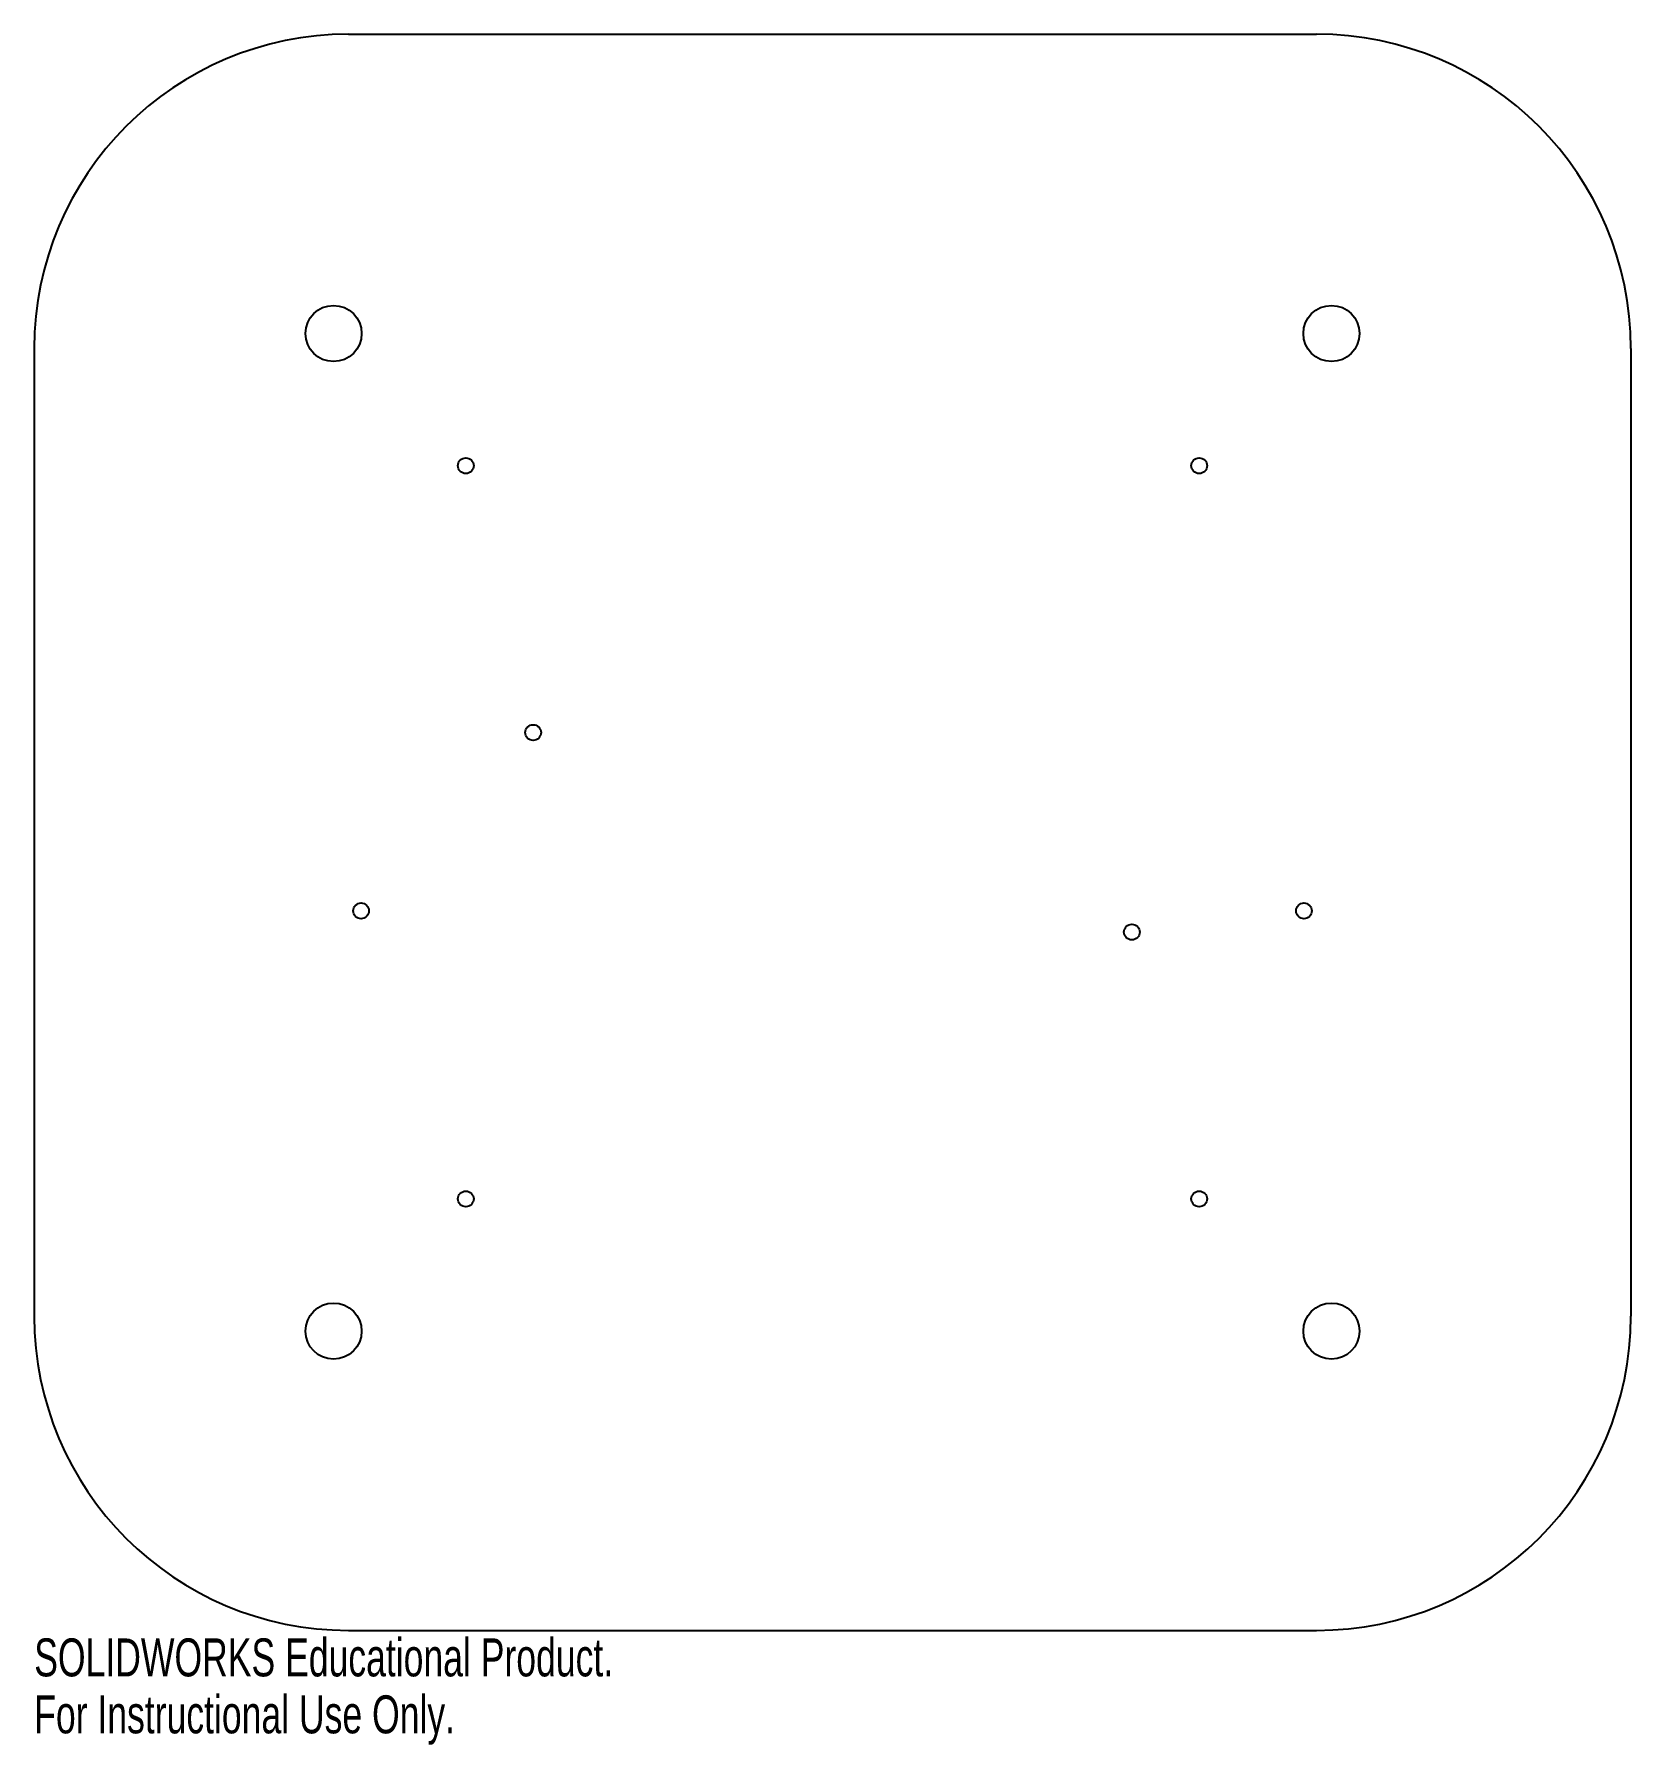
# Model space of a CAD drawing. Header units: inches. Extents: x -4 to 4, y -4.57 to 4.
import ezdxf

# ---------------------------------------------------------------- set-up
doc = ezdxf.new("R2010")
doc.units = ezdxf.units.IN
doc.header["$MEASUREMENT"] = 0
doc.styles.add('SLDTEXTSTYLE0', font='TXT', dxfattribs={"width": 0.7})

msp = doc.modelspace()

# ---------------------------------------------------------------- linework, layer by layer
at = {"color": 7, "linetype": 'Continuous', "lineweight": 25}
for p, q in [((-2.4252, 4), (2.4252, 4)), ((-4, 2.4252), (-4, -2.4252)), ((4, 2.4252), (4, -2.4252)), ((-2.4252, -4), (2.4252, -4))]:
    msp.add_line(p, q, dxfattribs=at)
for centre, radius in [((-2.5, 2.5), 0.1406), ((2.5, 2.5), 0.1406), ((-1.8374, 1.8374), 0.0394), ((1.8374, 1.8374), 0.0394), ((-1.5, 0.5), 0.0394), ((-2.3622, -0.3937), 0.0394), ((2.3622, -0.3937), 0.0394), ((1.5, -0.5), 0.0394), ((-1.8374, -1.8374), 0.0394), ((1.8374, -1.8374), 0.0394), ((-2.5, -2.5), 0.1406), ((2.5, -2.5), 0.1406)]:
    msp.add_circle(centre, radius, dxfattribs=at)
for centre, start, end in [((-2.4252, 2.4252), 90, 180), ((2.4252, 2.4252), 0, 90), ((-2.4252, -2.4252), 180, 270), ((2.4252, -2.4252), 270, 0)]:
    msp.add_arc(centre, 1.5748, start, end, dxfattribs=at)

# ---------------------------------------------------------------- texts
at = {"color": 7, "linetype": 'Continuous', "char_height": 0.1903, "attachment_point": 1, "style": 'SLDTEXTSTYLE0'}
for s, insert in [('SOLIDWORKS Educational Product.', (-4, -4.0401)), ('For Instructional Use Only.', (-4, -4.3256))]:
    msp.add_mtext(s, dxfattribs=dict(at, insert=insert))

doc.saveas('drawing.dxf')
